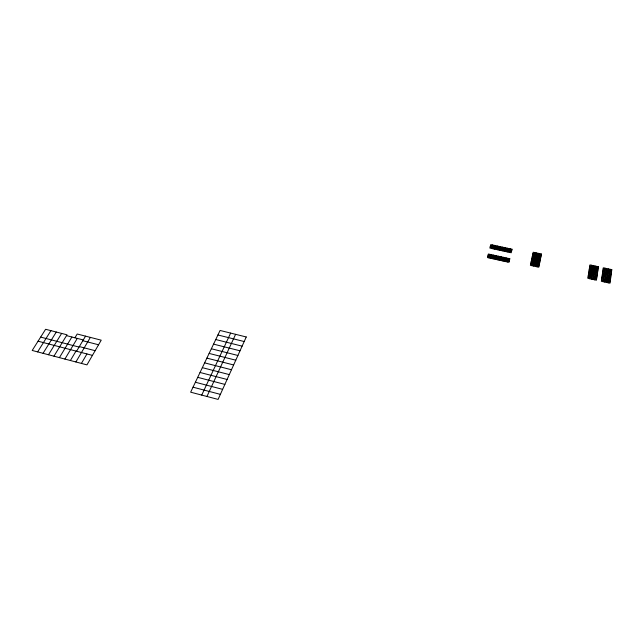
<?xml version="1.0" encoding="UTF-8"?>
<svg xmlns="http://www.w3.org/2000/svg" width="644" height="644" viewBox="0 0 644 644"><rect width="100%" height="100%" fill="white"/><g stroke="black" fill="none" stroke-linecap="round" stroke-linejoin="round"><path stroke-width="0.97" d="M608.242 282.821L610.093 269.289M606.519 282.434L608.387 268.918M604.797 282.056L606.688 268.548M603.074 281.678L604.982 268.178M594.71 279.834L596.73 266.375M592.995 279.448L595.032 266.004M591.281 279.069L593.333 265.634M589.566 278.691L591.643 265.272M537.104 266.825L539.817 253.688M535.43 266.455L538.159 253.325M532.073 265.714L534.842 252.601M533.747 266.085L536.5 252.963M507.311 261.963L508.156 258.373M509.565 252.4L510.394 248.882M505.653 261.593L506.506 258.011M507.915 252.037L508.752 248.52M503.994 261.223L504.848 257.648M506.273 251.675L507.11 248.165M502.336 260.86L503.197 257.278M504.63 251.321L505.476 247.803M500.678 260.49L501.539 256.916M502.988 250.959L503.833 247.449M499.019 260.128L499.889 256.553M501.346 250.597L502.199 247.087M497.369 259.757L498.239 256.191M499.704 250.234L500.565 246.733M495.711 259.395L496.596 255.829M498.062 249.88L498.923 246.378M494.061 259.025L494.946 255.467M496.419 249.518L497.289 246.016M492.402 258.663L493.296 255.096M494.785 249.164L495.663 245.662M490.752 258.3L491.654 254.734M493.151 248.801L494.029 245.308M489.102 257.93L490.004 254.372M491.509 248.447L492.394 244.945M206.941 396.471L235.607 334.325M201.733 395.094L230.641 333.093M81.418 363.417L86.94 353.95M75.903 361.968L90.369 337.392M70.389 360.519L75.992 351.093M76.572 351.246L85.531 336.144M64.899 359.07L77.288 338.406M74.913 337.794L77.2 334.003L101.221 340.177L86.956 364.874L32.2 350.457L45.603 329.277L67.008 334.8L53.943 356.188M59.417 357.629L71.886 337.013M48.493 354.747L61.639 333.407M43.051 353.315L56.286 332.03M37.618 351.89L50.94 330.654M532.942 253.414L541.234 255.225M589.759 266.101L598.244 267.96M603.114 269.023L611.639 270.882M532.685 254.597L540.992 256.409M589.574 267.316L598.067 269.168M602.937 270.23L611.47 272.098M490.47 245.758L511.763 250.411M532.435 255.781L540.743 257.6M490.173 246.918L511.489 251.587M589.381 268.524L597.882 270.383M602.76 271.454L611.309 273.322M532.186 256.964L540.501 258.791M589.196 269.739L597.704 271.607M602.583 272.67L611.14 274.545M531.928 258.155L540.26 259.983M589.002 270.955L597.519 272.823M602.414 273.893L610.971 275.777M531.678 259.347L540.018 261.174M588.809 272.179L597.342 274.046M602.237 275.125L610.81 277.009M531.421 260.538L539.769 262.374M588.624 273.394L597.157 275.278M602.06 276.348L610.641 278.24M531.171 261.738L539.527 263.573M588.431 274.626L596.98 276.501M601.882 277.58L610.472 279.472M530.914 262.937L539.278 264.781M588.238 275.849L596.795 277.733M601.705 278.82L610.303 280.712M530.656 264.137L539.028 265.988M588.044 277.081L596.61 278.973M601.528 280.06L610.134 281.951M488.063 255.193L509.533 259.935M487.758 256.384L509.259 261.126M217.922 334.977L244.189 341.537M215.748 339.533L242.112 346.15M213.558 344.129L240.019 350.795M211.353 348.758L237.902 355.472M209.131 353.419L235.776 360.197M206.885 358.128L233.627 364.955M204.623 362.87L231.47 369.753M202.345 367.66L229.288 374.591M66.501 335.621L83.277 339.952M82.818 340.716L98.564 344.782M200.043 372.482L227.082 379.469M79.333 346.585L95.151 350.69M197.724 377.344L224.869 384.396M40.653 337.102L79.043 347.076M38.06 341.191L92.438 355.383M195.39 382.246L222.631 389.354M193.031 387.189L220.377 394.361M611.8 269.667L609.973 283.199L601.351 281.299L603.283 267.807L611.8 269.667M598.421 266.745L596.424 280.212L587.851 278.313L589.952 264.901L598.421 266.745M541.475 254.042L538.787 267.196L530.398 265.344L533.192 252.239L541.475 254.042M509.815 258.743L508.977 262.325L487.46 257.568L488.361 254.01L509.815 258.743M512.036 249.236L511.215 252.762L489.875 248.085L490.768 244.591L512.036 249.236M246.249 336.973L218.099 399.409L190.648 392.18L220.079 330.461L246.249 336.973"/></g></svg>
